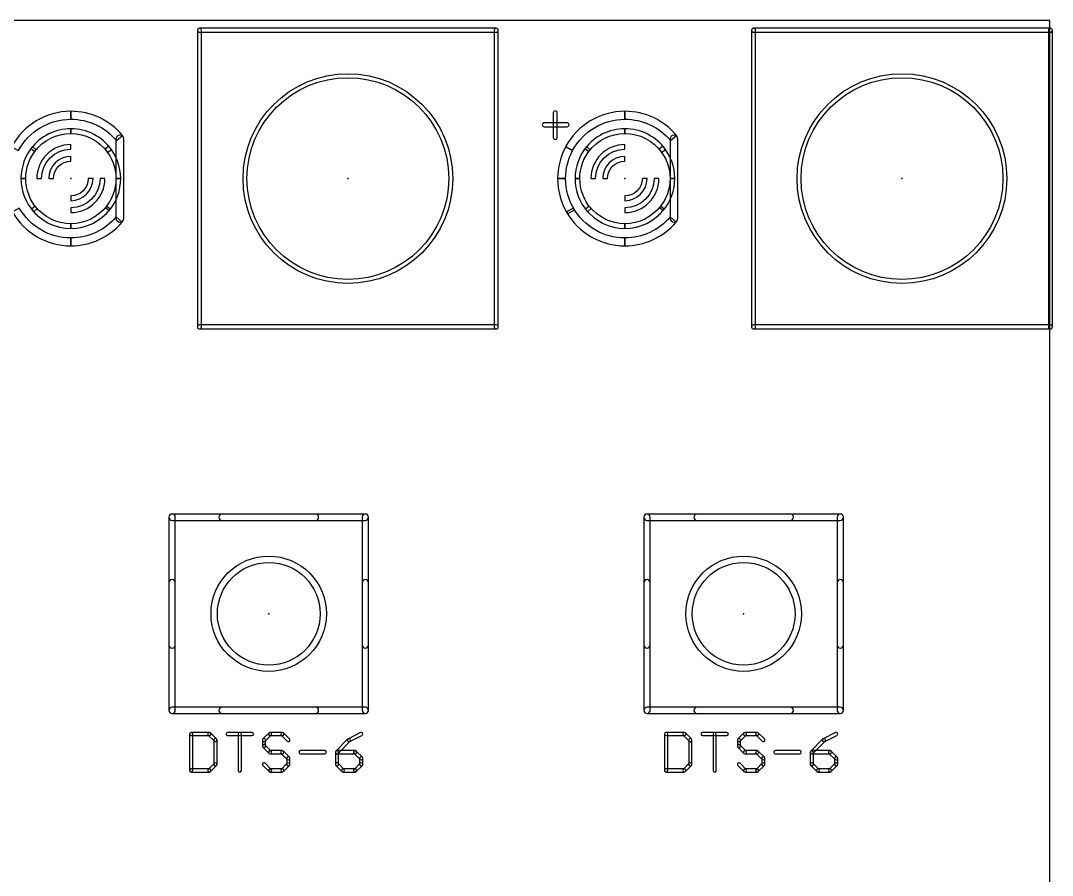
# Model space of a CAD drawing. Extents: x 0 to 101, y -4 to 80.
# Drawn here: x 66.97 to 100.08, y 52.56 to 80 of the extents above; entities that cross this region are included whole.
import ezdxf

# ---------------------------------------------------------------- set-up
doc = ezdxf.new("R2010")
doc.units = 0
for name, color, linetype in [('20', 178, 'CONTINUOUS'), ('21', 251, 'CONTINUOUS'), ('23', 178, 'CONTINUOUS'), ('27', 251, 'CONTINUOUS'), ('51', 251, 'CONTINUOUS')]:
    doc.layers.add(name, color=color, linetype=linetype)

msp = doc.modelspace()

# ---------------------------------------------------------------- linework, layer by layer
at = {"layer": '20'}
for p, q in [((100, 80), (0, 80)), ((100, 0), (100, 80))]:
    msp.add_line(p, q, dxfattribs=at)
at = {"layer": '21'}
for points in [[(82.2325, 79.756), (72.7075, 79.756, 1), (72.7075, 79.629), (82.2325, 79.629, 1)], [(72.644, 79.6925), (72.644, 70.1675, 1), (72.771, 70.1675), (72.771, 79.6925, 1)], [(82.296, 70.1675), (82.296, 79.6925, 1), (82.169, 79.6925), (82.169, 70.1675, 1)], [(100.0125, 79.756), (90.4875, 79.756, 1), (90.4875, 79.629), (100.0125, 79.629, 1)], [(90.424, 79.6925), (90.424, 70.1675, 1), (90.551, 70.1675), (90.551, 79.6925, 1)], [(100.076, 70.1675), (100.076, 79.6925, 1), (99.949, 79.6925), (99.949, 70.1675, 1)], [(68.58, 76.835), (68.58, 77.089, 0.277), (66.675, 75.946), (66.8992, 75.8264, -0.277)], [(70.0434, 76.1496), (70.2386, 76.3122, 0.2226), (68.58, 77.089), (68.58, 76.835, -0.2226)], [(84.1883, 76.2508), (84.1883, 77.0382, 1), (84.0613, 77.0382), (84.0613, 76.2508, 1)], [(86.36, 76.835), (86.36, 77.089, 0.277), (84.455, 75.946), (84.6792, 75.8264, -0.277)], [(87.8234, 76.1496), (88.0186, 76.3122, 0.2226), (86.36, 77.089), (86.36, 76.835, -0.2226)], [(68.58, 76.3778), (68.58, 76.5302, 0.2361), (67.2998, 75.8901), (67.4218, 75.7987, -0.2361)], [(69.7581, 75.7715), (69.8821, 75.8601, 0.2422), (68.58, 76.5302), (68.58, 76.3778, -0.2422)], [(83.7692, 76.5937), (84.5058, 76.5937, 1), (84.5058, 76.7207), (83.7692, 76.7207, 1)], [(86.36, 76.3778), (86.36, 76.5302, 0.2361), (85.0798, 75.8901), (85.2018, 75.7987, -0.2361)], [(87.5381, 75.7715), (87.6621, 75.8601, 0.2422), (86.36, 76.5302), (86.36, 76.3778, -0.2422)], [(66.926, 73.9848), (66.7054, 73.8588, 0.2691), (68.58, 72.771), (68.58, 73.025, -0.2691)], [(67.4372, 74.0412), (67.3168, 73.9476, 0.2315), (68.58, 73.3298), (68.58, 73.4822, -0.2315)], [(68.58, 73.4822), (68.58, 73.3298, 0.2315), (69.8432, 73.9476), (69.7228, 74.0412, -0.2315)], [(84.706, 73.9848), (84.4854, 73.8588, 0.2691), (86.36, 72.771), (86.36, 73.025, -0.2691)], [(85.2172, 74.0412), (85.0968, 73.9476, 0.2315), (86.36, 73.3298), (86.36, 73.4822, -0.2315)], [(86.36, 73.4822), (86.36, 73.3298, 0.2315), (87.6232, 73.9476), (87.5028, 74.0412, -0.2315)], [(68.58, 73.025), (68.58, 72.771, 0.2206), (70.2281, 73.5354), (70.0343, 73.6994, -0.2206)], [(86.36, 73.025), (86.36, 72.771, 0.2206), (88.0081, 73.5354), (87.8143, 73.6994, -0.2206)], [(72.7075, 70.104), (82.2325, 70.104, 1), (82.2325, 70.231), (72.7075, 70.231, 1)], [(90.4875, 70.104), (100.0125, 70.104, 1), (100.0125, 70.231), (90.4875, 70.231, 1)], [(76.43, 64.1616), (73.43, 64.1616, 1), (73.43, 63.9584), (76.43, 63.9584, 1)], [(91.67, 64.1616), (88.67, 64.1616, 1), (88.67, 63.9584), (91.67, 63.9584, 1)], [(71.9316, 59.96), (71.9316, 61.96, 1), (71.7284, 61.96), (71.7284, 59.96, 1)], [(78.1316, 59.96), (78.1316, 61.96, 1), (77.9284, 61.96), (77.9284, 59.96, 1)], [(87.1716, 59.96), (87.1716, 61.96, 1), (86.9684, 61.96), (86.9684, 59.96, 1)], [(93.3716, 59.96), (93.3716, 61.96, 1), (93.1684, 61.96), (93.1684, 59.96, 1)], [(76.43, 57.9616), (73.43, 57.9616, 1), (73.43, 57.7584), (76.43, 57.7584, 1)], [(91.67, 57.9616), (88.67, 57.9616, 1), (88.67, 57.7584), (91.67, 57.7584, 1)]]:
    msp.add_lwpolyline(points, format="xyb", close=True, dxfattribs=at)
for centre, radius in [((77.47, 74.93), 3.3655), ((77.47, 74.93), 3.2385), ((95.25, 74.93), 3.3655), ((95.25, 74.93), 3.2385), ((74.93, 60.96), 1.8516), ((74.93, 60.96), 1.6484), ((90.17, 60.96), 1.8516), ((90.17, 60.96), 1.6484)]:
    msp.add_circle(centre, radius, dxfattribs=at)
at = {"layer": '23'}
for p in [(68.58, 74.93), (77.47, 74.93), (86.36, 74.93), (95.25, 74.93), (74.93, 60.96), (90.17, 60.96)]:
    msp.add_point(p, dxfattribs=at)
at = {"layer": '27'}
for points in [[(72.39, 57.1002), (72.39, 55.9308, 1), (72.4916, 55.9308), (72.4916, 57.1002, 1)], [(73.0255, 57.151), (72.4408, 57.151, 1), (72.4408, 57.0494), (73.0255, 57.0494, 1)], [(73.2563, 56.9412), (73.0614, 57.1361, 1), (72.9896, 57.0643), (73.1845, 56.8694, 1)], [(73.2712, 56.1257), (73.2712, 56.9053, 1), (73.1696, 56.9053), (73.1696, 56.1257, 1)], [(73.6102, 57.0494), (74.3898, 57.0494, 1), (74.3898, 57.151), (73.6102, 57.151, 1)], [(74.0508, 55.9308), (74.0508, 57.1002, 1), (73.9492, 57.1002), (73.9492, 55.9308, 1)], [(74.9386, 57.1361), (74.7437, 56.9412, 1), (74.8155, 56.8694), (75.0104, 57.0643, 1)], [(74.7288, 56.9053), (74.7288, 56.7104, 1), (74.8304, 56.7104), (74.8304, 56.9053, 1)], [(75.3643, 57.151), (74.9745, 57.151, 1), (74.9745, 57.0494), (75.3643, 57.0494, 1)], [(75.5951, 56.9412), (75.4002, 57.1361, 1), (75.3284, 57.0643), (75.5233, 56.8694, 1)], [(77.4723, 56.9412), (77.0825, 56.5514, 1), (77.1543, 56.4796), (77.5441, 56.8694, 1)], [(77.8753, 57.1456), (77.4855, 56.9507, 1), (77.5309, 56.8599), (77.9207, 57.0548, 1)], [(87.63, 57.1002), (87.63, 55.9308, 1), (87.7316, 55.9308), (87.7316, 57.1002, 1)], [(88.2655, 57.151), (87.6808, 57.151, 1), (87.6808, 57.0494), (88.2655, 57.0494, 1)], [(88.4963, 56.9412), (88.3014, 57.1361, 1), (88.2296, 57.0643), (88.4245, 56.8694, 1)], [(88.5112, 56.1257), (88.5112, 56.9053, 1), (88.4096, 56.9053), (88.4096, 56.1257, 1)], [(88.8502, 57.0494), (89.6298, 57.0494, 1), (89.6298, 57.151), (88.8502, 57.151, 1)], [(89.2908, 55.9308), (89.2908, 57.1002, 1), (89.1892, 57.1002), (89.1892, 55.9308, 1)], [(90.1786, 57.1361), (89.9837, 56.9412, 1), (90.0555, 56.8694), (90.2504, 57.0643, 1)], [(89.9688, 56.9053), (89.9688, 56.7104, 1), (90.0704, 56.7104), (90.0704, 56.9053, 1)], [(90.6043, 57.151), (90.2145, 57.151, 1), (90.2145, 57.0494), (90.6043, 57.0494, 1)], [(90.8351, 56.9412), (90.6402, 57.1361, 1), (90.5684, 57.0643), (90.7633, 56.8694, 1)], [(92.7123, 56.9412), (92.3225, 56.5514, 1), (92.3943, 56.4796), (92.7841, 56.8694, 1)], [(93.1153, 57.1456), (92.7255, 56.9507, 1), (92.7709, 56.8599), (93.1607, 57.0548, 1)], [(74.7437, 56.6745), (74.9386, 56.4796, 1), (75.0104, 56.5514), (74.8155, 56.7463, 1)], [(89.9837, 56.6745), (90.1786, 56.4796, 1), (90.2504, 56.5514), (90.0555, 56.7463, 1)], [(74.9745, 56.4647), (75.3643, 56.4647, 1), (75.3643, 56.5663), (74.9745, 56.5663, 1)], [(75.3284, 56.4796), (75.5233, 56.2847, 1), (75.5951, 56.3565), (75.4002, 56.5514, 1)], [(75.5084, 56.3206), (75.5084, 56.1257, 1), (75.61, 56.1257), (75.61, 56.3206, 1)], [(75.949, 56.4647), (76.7286, 56.4647, 1), (76.7286, 56.5663), (75.949, 56.5663, 1)], [(77.0676, 56.5155), (77.0676, 56.1257, 1), (77.1692, 56.1257), (77.1692, 56.5155, 1)], [(77.7031, 56.5663), (77.1184, 56.5663, 1), (77.1184, 56.4647), (77.7031, 56.4647, 1)], [(77.9339, 56.3565), (77.739, 56.5514, 1), (77.6672, 56.4796), (77.8621, 56.2847, 1)], [(77.9488, 56.1257), (77.9488, 56.3206, 1), (77.8472, 56.3206), (77.8472, 56.1257, 1)], [(90.2145, 56.4647), (90.6043, 56.4647, 1), (90.6043, 56.5663), (90.2145, 56.5663, 1)], [(90.5684, 56.4796), (90.7633, 56.2847, 1), (90.8351, 56.3565), (90.6402, 56.5514, 1)], [(90.7484, 56.3206), (90.7484, 56.1257, 1), (90.85, 56.1257), (90.85, 56.3206, 1)], [(91.189, 56.4647), (91.9686, 56.4647, 1), (91.9686, 56.5663), (91.189, 56.5663, 1)], [(92.3076, 56.5155), (92.3076, 56.1257, 1), (92.4092, 56.1257), (92.4092, 56.5155, 1)], [(92.9431, 56.5663), (92.3584, 56.5663, 1), (92.3584, 56.4647), (92.9431, 56.4647, 1)], [(93.1739, 56.3565), (92.979, 56.5514, 1), (92.9072, 56.4796), (93.1021, 56.2847, 1)], [(93.1888, 56.1257), (93.1888, 56.3206, 1), (93.0872, 56.3206), (93.0872, 56.1257, 1)], [(72.4408, 55.88), (73.0255, 55.88, 1), (73.0255, 55.9816), (72.4408, 55.9816, 1)], [(73.0614, 55.8949), (73.2563, 56.0898, 1), (73.1845, 56.1616), (72.9896, 55.9667, 1)], [(75.0104, 55.9667), (74.8155, 56.1616, 1), (74.7437, 56.0898), (74.9386, 55.8949, 1)], [(75.3643, 55.9816), (74.9745, 55.9816, 1), (74.9745, 55.88), (75.3643, 55.88, 1)], [(75.5233, 56.1616), (75.3284, 55.9667, 1), (75.4002, 55.8949), (75.5951, 56.0898, 1)], [(77.0825, 56.0898), (77.2774, 55.8949, 1), (77.3492, 55.9667), (77.1543, 56.1616, 1)], [(77.3133, 55.88), (77.7031, 55.88, 1), (77.7031, 55.9816), (77.3133, 55.9816, 1)], [(77.739, 55.8949), (77.9339, 56.0898, 1), (77.8621, 56.1616), (77.6672, 55.9667, 1)], [(87.6808, 55.88), (88.2655, 55.88, 1), (88.2655, 55.9816), (87.6808, 55.9816, 1)], [(88.3014, 55.8949), (88.4963, 56.0898, 1), (88.4245, 56.1616), (88.2296, 55.9667, 1)], [(90.2504, 55.9667), (90.0555, 56.1616, 1), (89.9837, 56.0898), (90.1786, 55.8949, 1)], [(90.6043, 55.9816), (90.2145, 55.9816, 1), (90.2145, 55.88), (90.6043, 55.88, 1)], [(90.7633, 56.1616), (90.5684, 55.9667, 1), (90.6402, 55.8949), (90.8351, 56.0898, 1)], [(92.3225, 56.0898), (92.5174, 55.8949, 1), (92.5892, 55.9667), (92.3943, 56.1616, 1)], [(92.5533, 55.88), (92.9431, 55.88, 1), (92.9431, 55.9816), (92.5533, 55.9816, 1)], [(92.979, 55.8949), (93.1739, 56.0898, 1), (93.1021, 56.1616), (92.9072, 55.9667, 1)]]:
    msp.add_lwpolyline(points, format="xyb", close=True, dxfattribs=at)
at = {"layer": '51'}
for points in [[(70.2818, 73.66), (70.2818, 76.2, 1), (70.0278, 76.2), (70.0278, 73.66, 1)], [(88.0618, 73.66), (88.0618, 76.2, 1), (87.8078, 76.2), (87.8078, 73.66, 1)], [(67.4677, 75.8568), (67.3507, 75.9544, 0.1754), (66.9798, 74.93), (67.1322, 74.93, -0.1754)], [(68.58, 75.8698), (68.58, 76.0222, 0.4142), (67.4878, 74.93), (67.6402, 74.93, -0.4142)], [(70.0278, 74.93), (70.1802, 74.93, 0.179), (69.795, 75.9714), (69.6792, 75.8722, -0.179)], [(84.6827, 75.8332), (84.4591, 75.9536, 0.1241), (84.201, 74.93), (84.455, 74.93, -0.1241)], [(85.2477, 75.8568), (85.1307, 75.9544, 0.1754), (84.7598, 74.93), (84.9122, 74.93, -0.1754)], [(86.36, 75.8698), (86.36, 76.0222, 0.4142), (85.2678, 74.93), (85.4202, 74.93, -0.4142)], [(87.8078, 74.93), (87.9602, 74.93, 0.179), (87.575, 75.9714), (87.4592, 75.8722, -0.179)], [(68.58, 75.4888), (68.58, 75.6412, 0.4142), (67.8688, 74.93), (68.0212, 74.93, -0.4142)], [(86.36, 75.4888), (86.36, 75.6412, 0.4142), (85.6488, 74.93), (85.8012, 74.93, -0.4142)], [(67.1322, 74.93), (66.9798, 74.93, 0.1837), (67.3839, 73.8669), (67.4979, 73.9681, -0.1837)], [(68.58, 74.3712), (68.58, 74.2188, 0.4142), (69.2912, 74.93), (69.1388, 74.93, -0.4142)], [(68.58, 73.9902), (68.58, 73.8378, 0.4142), (69.6722, 74.93), (69.5198, 74.93, -0.4142)], [(69.6923, 74.0032), (69.8093, 73.9056, 0.1754), (70.1802, 74.93), (70.0278, 74.93, -0.1754)], [(84.455, 74.93), (84.201, 74.93, 0.1388), (84.5212, 73.7984), (84.7376, 73.9316, -0.1388)], [(84.9122, 74.93), (84.7598, 74.93, 0.1837), (85.1639, 73.8669), (85.2779, 73.9681, -0.1837)], [(86.36, 74.3712), (86.36, 74.2188, 0.4142), (87.0712, 74.93), (86.9188, 74.93, -0.4142)], [(86.36, 73.9902), (86.36, 73.8378, 0.4142), (87.4522, 74.93), (87.2998, 74.93, -0.4142)], [(87.4723, 74.0032), (87.5893, 73.9056, 0.1754), (87.9602, 74.93), (87.8078, 74.93, -0.1754)], [(71.83, 63.9584), (78.03, 63.9584, 1), (78.03, 64.1616), (71.83, 64.1616, 1)], [(71.9316, 57.86), (71.9316, 64.06, 1), (71.7284, 64.06), (71.7284, 57.86, 1)], [(77.9284, 64.06), (77.9284, 57.86, 1), (78.1316, 57.86), (78.1316, 64.06, 1)], [(87.07, 63.9584), (93.27, 63.9584, 1), (93.27, 64.1616), (87.07, 64.1616, 1)], [(87.1716, 57.86), (87.1716, 64.06, 1), (86.9684, 64.06), (86.9684, 57.86, 1)], [(93.1684, 64.06), (93.1684, 57.86, 1), (93.3716, 57.86), (93.3716, 64.06, 1)], [(78.03, 57.9616), (71.83, 57.9616, 1), (71.83, 57.7584), (78.03, 57.7584, 1)], [(93.27, 57.9616), (87.07, 57.9616, 1), (87.07, 57.7584), (93.27, 57.7584, 1)]]:
    msp.add_lwpolyline(points, format="xyb", close=True, dxfattribs=at)
for centre, radius in [((74.93, 60.96), 1.8516), ((74.93, 60.96), 1.6484), ((90.17, 60.96), 1.8516), ((90.17, 60.96), 1.6484)]:
    msp.add_circle(centre, radius, dxfattribs=at)

doc.saveas('drawing.dxf')
